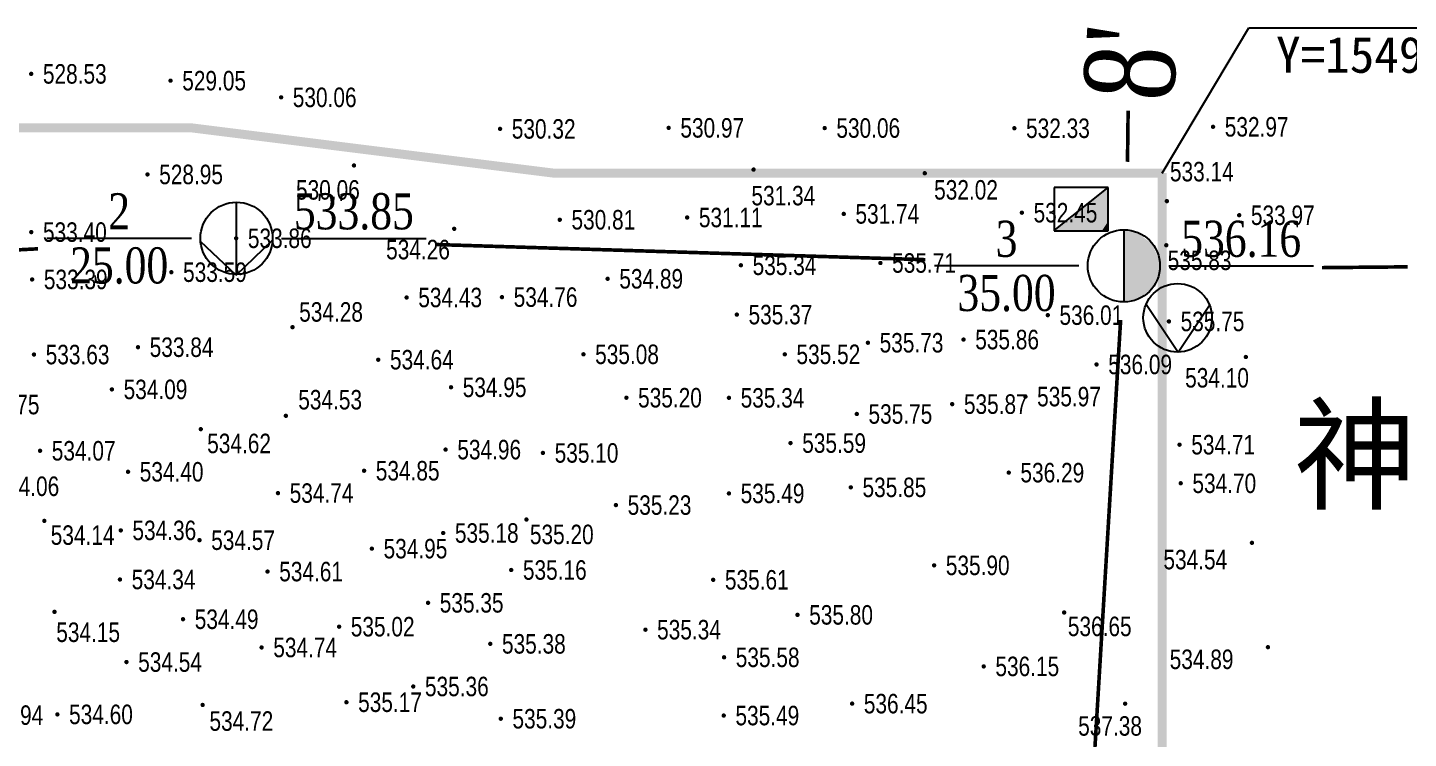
# Model space of a CAD drawing. Header units: millimetres. Extents: x 7408 to 22184, y -2085 to 5798.
# Drawn here: x 7682.5 to 7759, y -1840.6 to -1801.2 of the extents above; entities that cross this region are included whole.
import ezdxf
from ezdxf.enums import TextEntityAlignment as Align

# ---------------------------------------------------------------- set-up
doc = ezdxf.new("R2010")
doc.units = ezdxf.units.MM
doc.linetypes.add('DASHDOT', pattern=[1, 0.5, -0.25, 0, -0.25])
doc.linetypes.add('PMX', pattern=[13, 10, -1, 0, -1, 0, -1])
for name, color, linetype in [('GCD', 252, 'Continuous'), ('KTD', 7, 'Continuous'), ('ZKBH', 7, 'Continuous'), ('用地范围', 1, 'Continuous'), ('道路-中心线', 12, 'DASHDOT')]:
    doc.layers.add(name, color=color, linetype=linetype)
doc.styles.add('DZNUM', font='TIMES.TTF')
doc.styles.add('DZST', font='SimSun.ttf')
doc.styles.add('HZ', font='jzfz_ena.shx', dxfattribs={"width": 0.7, "bigfont": 'jzfz_cna.shx'})

# ---------------------------------------------------------------- blocks, each defined once
blk = doc.blocks.new('tl_bgk')
for p, q in [((-0.02, 2), (-0.02, -2.046)), ((-0.02, -2.046), (-1.992, -0.174)), ((-0.02, -2.046), (1.998, -0.093))]:
    blk.add_line(p, q)
blk.add_circle((0, 0), 2)
blk = doc.blocks.new('tl_ztk')
blk.add_line((0, 1.956), (0, -2.004))
blk.add_circle((0, 0), 2)
for points in [[(0.439, 1.901), (0.439, -1.894), (-0.003, 1.956), (-0.003, -1.894)], [(0.858, 1.742), (0.858, -1.77), (0.439, 1.901), (0.439, -1.894)], [(1.555, 1.233), (1.555, -1.274), (0.858, 1.742), (0.858, -1.77)], [(1.9, 0.461), (1.9, -0.476), (1.555, 1.233), (1.555, -1.274)]]:
    blk.add_solid(points)
blk = doc.blocks.new('tl_tjk')
for p, q in [((-1.428, -1.162), (1.571, 1.218)), ((1.572, 1.218), (-1.428, 1.218)), ((-1.428, 1.218), (-1.428, -1.182)), ((1.572, -1.182), (1.572, 1.218)), ((-1.428, -1.182), (1.572, -1.182))]:
    blk.add_line(p, q)
for points in [[(1.571, -0.658), (1.211, -1.191), (1.574, 1.218), (-1.425, -1.191)], [(1.571, -1.022), (1.571, -1.187), (1.571, -0.658), (1.211, -1.191)]]:
    blk.add_solid(points)
blk = doc.blocks.new('GC200')
at = {"linetype": 'Continuous', "const_width": 0.2, "flags": 128}
blk.add_lwpolyline([(-0.1, 0, 1), (0.1, 0, 1)], format="xyb", close=True, dxfattribs=at)
blk = doc.blocks.new('122121')
at = {"layer": 'GCD', "color": 252, "linetype": 'Continuous', "lineweight": 5}
ref = blk.add_blockref('GC200', (7682.704, -1803.754, 264.262), dxfattribs=dict(at, xscale=0.6, yscale=0.6, zscale=0.6))
ref.add_attrib('height', '528.53', dxfattribs={"linetype": 'Continuous', "height": 1.08, "style": 'HZ', "width": 0.8}).set_placement((7683.353, -1803.754, 264.262), align=Align.MIDDLE_LEFT)
ref = blk.add_blockref('GC200', (7690.425, -1804.13, 264.524), dxfattribs=dict(at, xscale=0.6, yscale=0.6, zscale=0.6))
ref.add_attrib('height', '529.05', dxfattribs={"linetype": 'Continuous', "height": 1.08, "style": 'HZ', "width": 0.8}).set_placement((7691.073, -1804.13, 264.524), align=Align.MIDDLE_LEFT)
ref = blk.add_blockref('GC200', (7696.548, -1805.053, 265.029), dxfattribs=dict(at, xscale=0.6, yscale=0.6, zscale=0.6))
ref.add_attrib('height', '530.06', dxfattribs={"linetype": 'Continuous', "height": 1.08, "style": 'HZ', "width": 0.8}).set_placement((7697.197, -1805.053, 265.029), align=Align.MIDDLE_LEFT)
ref = blk.add_blockref('GC200', (7708.681, -1806.8, 265.161), dxfattribs=dict(at, xscale=0.6, yscale=0.6, zscale=0.6))
ref.add_attrib('height', '530.32', dxfattribs={"linetype": 'Continuous', "height": 1.08, "style": 'HZ', "width": 0.8}).set_placement((7709.329, -1806.8, 265.161), align=Align.MIDDLE_LEFT)
ref = blk.add_blockref('GC200', (7718.02, -1806.744, 265.485), dxfattribs=dict(at, xscale=0.6, yscale=0.6, zscale=0.6))
ref.add_attrib('height', '530.97', dxfattribs={"linetype": 'Continuous', "height": 1.08, "style": 'HZ', "width": 0.8}).set_placement((7718.669, -1806.744, 265.485), align=Align.MIDDLE_LEFT)
ref = blk.add_blockref('GC200', (7726.663, -1806.754, 265.029), dxfattribs=dict(at, xscale=0.6, yscale=0.6, zscale=0.6))
ref.add_attrib('height', '530.06', dxfattribs={"linetype": 'Continuous', "height": 1.08, "style": 'HZ', "width": 0.8}).set_placement((7727.311, -1806.754, 265.029), align=Align.MIDDLE_LEFT)
ref = blk.add_blockref('GC200', (7737.171, -1806.766, 266.163), dxfattribs=dict(at, xscale=0.6, yscale=0.6, zscale=0.6))
ref.add_attrib('height', '532.33', dxfattribs={"linetype": 'Continuous', "height": 1.08, "style": 'HZ', "width": 0.8}).set_placement((7737.819, -1806.766, 266.163), align=Align.MIDDLE_LEFT)
ref = blk.add_blockref('GC200', (7748.179, -1806.686, 266.483), dxfattribs=dict(at, xscale=0.6, yscale=0.6, zscale=0.6))
ref.add_attrib('height', '532.97', dxfattribs={"linetype": 'Continuous', "height": 1.08, "style": 'HZ', "width": 0.8}).set_placement((7748.827, -1806.686, 266.483), align=Align.MIDDLE_LEFT)
ref = blk.add_blockref('GC200', (7689.148, -1809.324, 264.474), dxfattribs=dict(at, xscale=0.6, yscale=0.6, zscale=0.6))
ref.add_attrib('height', '528.95', dxfattribs={"linetype": 'Continuous', "height": 1.08, "style": 'HZ', "width": 0.8}).set_placement((7689.796, -1809.324, 264.474), align=Align.MIDDLE_LEFT)
ref = blk.add_blockref('GC200', (7700.587, -1808.826, 265.029), dxfattribs=dict(at, xscale=0.6, yscale=0.6, zscale=0.6))
ref.add_attrib('height', '530.06', dxfattribs={"linetype": 'Continuous', "height": 1.08, "style": 'HZ', "width": 0.8}).set_placement((7697.376, -1810.179, 265.029), align=Align.MIDDLE_LEFT)
ref = blk.add_blockref('GC200', (7722.722, -1809.054, 265.671), dxfattribs=dict(at, xscale=0.6, yscale=0.6, zscale=0.6))
ref.add_attrib('height', '531.34', dxfattribs={"linetype": 'Continuous', "height": 1.08, "style": 'HZ', "width": 0.8}).set_placement((7722.606, -1810.496, 265.671), align=Align.MIDDLE_LEFT)
ref = blk.add_blockref('GC200', (7745.62, -1810.803, 266.568), dxfattribs=dict(at, xscale=0.6, yscale=0.6, zscale=0.6))
ref.add_attrib('height', '533.14', dxfattribs={"linetype": 'Continuous', "height": 1.08, "style": 'HZ', "width": 0.8}).set_placement((7745.79, -1809.168, 266.568), align=Align.MIDDLE_LEFT)
ref = blk.add_blockref('GC200', (7732.208, -1809.257, 266.009), dxfattribs=dict(at, xscale=0.6, yscale=0.6, zscale=0.6))
ref.add_attrib('height', '532.02', dxfattribs={"linetype": 'Continuous', "height": 1.08, "style": 'HZ', "width": 0.8}).set_placement((7732.727, -1810.177, 266.009), align=Align.MIDDLE_LEFT)
ref = blk.add_blockref('GC200', (7711.988, -1811.834, 265.403), dxfattribs=dict(at, xscale=0.6, yscale=0.6, zscale=0.6))
ref.add_attrib('height', '530.81', dxfattribs={"linetype": 'Continuous', "height": 1.08, "style": 'HZ', "width": 0.8}).set_placement((7712.636, -1811.834, 265.403), align=Align.MIDDLE_LEFT)
ref = blk.add_blockref('GC200', (7719.046, -1811.709, 265.553), dxfattribs=dict(at, xscale=0.6, yscale=0.6, zscale=0.6))
ref.add_attrib('height', '531.11', dxfattribs={"linetype": 'Continuous', "height": 1.08, "style": 'HZ', "width": 0.8}).set_placement((7719.694, -1811.709, 265.553), align=Align.MIDDLE_LEFT)
ref = blk.add_blockref('GC200', (7727.72, -1811.51, 265.868), dxfattribs=dict(at, xscale=0.6, yscale=0.6, zscale=0.6))
ref.add_attrib('height', '531.74', dxfattribs={"linetype": 'Continuous', "height": 1.08, "style": 'HZ', "width": 0.8}).set_placement((7728.368, -1811.51, 265.868), align=Align.MIDDLE_LEFT)
ref = blk.add_blockref('GC200', (7737.587, -1811.443, 266.224), dxfattribs=dict(at, xscale=0.6, yscale=0.6, zscale=0.6))
ref.add_attrib('height', '532.45', dxfattribs={"linetype": 'Continuous', "height": 1.08, "style": 'HZ', "width": 0.8}).set_placement((7738.236, -1811.443, 266.224), align=Align.MIDDLE_LEFT)
ref = blk.add_blockref('GC200', (7749.627, -1811.583, 266.985), dxfattribs=dict(at, xscale=0.6, yscale=0.6, zscale=0.6))
ref.add_attrib('height', '533.97', dxfattribs={"linetype": 'Continuous', "height": 1.08, "style": 'HZ', "width": 0.8}).set_placement((7750.275, -1811.583, 266.985), align=Align.MIDDLE_LEFT)
ref = blk.add_blockref('GC200', (7682.71, -1812.517, 266.699), dxfattribs=dict(at, xscale=0.6, yscale=0.6, zscale=0.6))
ref.add_attrib('height', '533.40', dxfattribs={"linetype": 'Continuous', "height": 1.08, "style": 'HZ', "width": 0.8}).set_placement((7683.358, -1812.517, 266.699), align=Align.MIDDLE_LEFT)
ref = blk.add_blockref('GC200', (7694.06, -1812.859, 266.93), dxfattribs=dict(at, xscale=0.6, yscale=0.6, zscale=0.6))
ref.add_attrib('height', '533.86', dxfattribs={"linetype": 'Continuous', "height": 1.08, "style": 'HZ', "width": 0.8}).set_placement((7694.708, -1812.859, 266.93), align=Align.MIDDLE_LEFT)
ref = blk.add_blockref('GC200', (7706.14, -1812.335, 267.132), dxfattribs=dict(at, xscale=0.6, yscale=0.6, zscale=0.6))
ref.add_attrib('height', '534.26', dxfattribs={"linetype": 'Continuous', "height": 1.08, "style": 'HZ', "width": 0.8}).set_placement((7702.368, -1813.485, 267.132), align=Align.MIDDLE_LEFT)
ref = blk.add_blockref('GC200', (7745.589, -1813.247, 267.913), dxfattribs=dict(at, xscale=0.6, yscale=0.6, zscale=0.6))
ref.add_attrib('height', '535.83', dxfattribs={"linetype": 'Continuous', "height": 1.08, "style": 'HZ', "width": 0.8}).set_placement((7745.664, -1814.08, 267.913), align=Align.MIDDLE_LEFT)
ref = blk.add_blockref('GC200', (7690.47, -1814.738, 266.796), dxfattribs=dict(at, xscale=0.6, yscale=0.6, zscale=0.6))
ref.add_attrib('height', '533.59', dxfattribs={"linetype": 'Continuous', "height": 1.08, "style": 'HZ', "width": 0.8}).set_placement((7691.118, -1814.738, 266.796), align=Align.MIDDLE_LEFT)
ref = blk.add_blockref('GC200', (7722.023, -1814.356, 267.672), dxfattribs=dict(at, xscale=0.6, yscale=0.6, zscale=0.6))
ref.add_attrib('height', '535.34', dxfattribs={"linetype": 'Continuous', "height": 1.08, "style": 'HZ', "width": 0.8}).set_placement((7722.671, -1814.356, 267.672), align=Align.MIDDLE_LEFT)
ref = blk.add_blockref('GC200', (7729.749, -1814.229, 267.854), dxfattribs=dict(at, xscale=0.6, yscale=0.6, zscale=0.6))
ref.add_attrib('height', '535.71', dxfattribs={"linetype": 'Continuous', "height": 1.08, "style": 'HZ', "width": 0.8}).set_placement((7730.398, -1814.229, 267.854), align=Align.MIDDLE_LEFT)
ref = blk.add_blockref('GC200', (7682.757, -1815.14, 266.695), dxfattribs=dict(at, xscale=0.6, yscale=0.6, zscale=0.6))
ref.add_attrib('height', '533.39', dxfattribs={"linetype": 'Continuous', "height": 1.08, "style": 'HZ', "width": 0.8}).set_placement((7683.406, -1815.14, 266.695), align=Align.MIDDLE_LEFT)
ref = blk.add_blockref('GC200', (7714.638, -1815.104, 267.444), dxfattribs=dict(at, xscale=0.6, yscale=0.6, zscale=0.6))
ref.add_attrib('height', '534.89', dxfattribs={"linetype": 'Continuous', "height": 1.08, "style": 'HZ', "width": 0.8}).set_placement((7715.286, -1815.104, 267.444), align=Align.MIDDLE_LEFT)
ref = blk.add_blockref('GC200', (7703.502, -1816.139, 267.215), dxfattribs=dict(at, xscale=0.6, yscale=0.6, zscale=0.6))
ref.add_attrib('height', '534.43', dxfattribs={"linetype": 'Continuous', "height": 1.08, "style": 'HZ', "width": 0.8}).set_placement((7704.15, -1816.139, 267.215), align=Align.MIDDLE_LEFT)
ref = blk.add_blockref('GC200', (7708.785, -1816.118, 267.378), dxfattribs=dict(at, xscale=0.6, yscale=0.6, zscale=0.6))
ref.add_attrib('height', '534.76', dxfattribs={"linetype": 'Continuous', "height": 1.08, "style": 'HZ', "width": 0.8}).set_placement((7709.434, -1816.118, 267.378), align=Align.MIDDLE_LEFT)
ref = blk.add_blockref('GC200', (7697.182, -1817.785, 267.142), dxfattribs=dict(at, xscale=0.6, yscale=0.6, zscale=0.6))
ref.add_attrib('height', '534.28', dxfattribs={"linetype": 'Continuous', "height": 1.08, "style": 'HZ', "width": 0.8}).set_placement((7697.551, -1816.939, 267.142), align=Align.MIDDLE_LEFT)
ref = blk.add_blockref('GC200', (7721.796, -1817.087, 267.683), dxfattribs=dict(at, xscale=0.6, yscale=0.6, zscale=0.6))
ref.add_attrib('height', '535.37', dxfattribs={"linetype": 'Continuous', "height": 1.08, "style": 'HZ', "width": 0.8}).set_placement((7722.444, -1817.087, 267.683), align=Align.MIDDLE_LEFT)
ref = blk.add_blockref('GC200', (7739.023, -1817.118, 268.006), dxfattribs=dict(at, xscale=0.6, yscale=0.6, zscale=0.6))
ref.add_attrib('height', '536.01', dxfattribs={"linetype": 'Continuous', "height": 1.08, "style": 'HZ', "width": 0.8}).set_placement((7739.671, -1817.118, 268.006), align=Align.MIDDLE_LEFT)
ref = blk.add_blockref('GC200', (7745.733, -1817.465, 267.876), dxfattribs=dict(at, xscale=0.6, yscale=0.6, zscale=0.6))
ref.add_attrib('height', '535.75', dxfattribs={"linetype": 'Continuous', "height": 1.08, "style": 'HZ', "width": 0.8}).set_placement((7746.381, -1817.465, 267.876), align=Align.MIDDLE_LEFT)
ref = blk.add_blockref('GC200', (7729.059, -1818.646, 267.865), dxfattribs=dict(at, xscale=0.6, yscale=0.6, zscale=0.6))
ref.add_attrib('height', '535.73', dxfattribs={"linetype": 'Continuous', "height": 1.08, "style": 'HZ', "width": 0.8}).set_placement((7729.707, -1818.646, 267.865), align=Align.MIDDLE_LEFT)
ref = blk.add_blockref('GC200', (7734.355, -1818.47, 267.929), dxfattribs=dict(at, xscale=0.6, yscale=0.6, zscale=0.6))
ref.add_attrib('height', '535.86', dxfattribs={"linetype": 'Continuous', "height": 1.08, "style": 'HZ', "width": 0.8}).set_placement((7735.003, -1818.47, 267.929), align=Align.MIDDLE_LEFT)
ref = blk.add_blockref('GC200', (7682.859, -1819.3, 266.816), dxfattribs=dict(at, xscale=0.6, yscale=0.6, zscale=0.6))
ref.add_attrib('height', '533.63', dxfattribs={"linetype": 'Continuous', "height": 1.08, "style": 'HZ', "width": 0.8}).set_placement((7683.507, -1819.3, 266.816), align=Align.MIDDLE_LEFT)
ref = blk.add_blockref('GC200', (7688.621, -1818.893, 266.92), dxfattribs=dict(at, xscale=0.6, yscale=0.6, zscale=0.6))
ref.add_attrib('height', '533.84', dxfattribs={"linetype": 'Continuous', "height": 1.08, "style": 'HZ', "width": 0.8}).set_placement((7689.269, -1818.893, 266.92), align=Align.MIDDLE_LEFT)
ref = blk.add_blockref('GC200', (7713.298, -1819.286, 267.541), dxfattribs=dict(at, xscale=0.6, yscale=0.6, zscale=0.6))
ref.add_attrib('height', '535.08', dxfattribs={"linetype": 'Continuous', "height": 1.08, "style": 'HZ', "width": 0.8}).set_placement((7713.947, -1819.286, 267.541), align=Align.MIDDLE_LEFT)
ref = blk.add_blockref('GC200', (7724.452, -1819.287, 267.76), dxfattribs=dict(at, xscale=0.6, yscale=0.6, zscale=0.6))
ref.add_attrib('height', '535.52', dxfattribs={"linetype": 'Continuous', "height": 1.08, "style": 'HZ', "width": 0.8}).set_placement((7725.1, -1819.287, 267.76), align=Align.MIDDLE_LEFT)
ref = blk.add_blockref('GC200', (7701.933, -1819.586, 267.322), dxfattribs=dict(at, xscale=0.6, yscale=0.6, zscale=0.6))
ref.add_attrib('height', '534.64', dxfattribs={"linetype": 'Continuous', "height": 1.08, "style": 'HZ', "width": 0.8}).set_placement((7702.581, -1819.586, 267.322), align=Align.MIDDLE_LEFT)
ref = blk.add_blockref('GC200', (7741.725, -1819.849, 268.046), dxfattribs=dict(at, xscale=0.6, yscale=0.6, zscale=0.6))
ref.add_attrib('height', '536.09', dxfattribs={"linetype": 'Continuous', "height": 1.08, "style": 'HZ', "width": 0.8}).set_placement((7742.373, -1819.849, 268.046), align=Align.MIDDLE_LEFT)
ref = blk.add_blockref('GC200', (7749.997, -1819.435, 267.051), dxfattribs=dict(at, xscale=0.6, yscale=0.6, zscale=0.6))
ref.add_attrib('height', '534.10', dxfattribs={"linetype": 'Continuous', "height": 1.08, "style": 'HZ', "width": 0.8}).set_placement((7746.632, -1820.587, 267.051), align=Align.MIDDLE_LEFT)
ref = blk.add_blockref('GC200', (7687.176, -1821.231, 267.046), dxfattribs=dict(at, xscale=0.6, yscale=0.6, zscale=0.6))
ref.add_attrib('height', '534.09', dxfattribs={"linetype": 'Continuous', "height": 1.08, "style": 'HZ', "width": 0.8}).set_placement((7687.825, -1821.231, 267.046), align=Align.MIDDLE_LEFT)
ref = blk.add_blockref('GC200', (7696.813, -1822.692, 267.264), dxfattribs=dict(at, xscale=0.6, yscale=0.6, zscale=0.6))
ref.add_attrib('height', '534.53', dxfattribs={"linetype": 'Continuous', "height": 1.08, "style": 'HZ', "width": 0.8}).set_placement((7697.5, -1821.801, 267.264), align=Align.MIDDLE_LEFT)
ref = blk.add_blockref('GC200', (7705.963, -1821.114, 267.475), dxfattribs=dict(at, xscale=0.6, yscale=0.6, zscale=0.6))
ref.add_attrib('height', '534.95', dxfattribs={"linetype": 'Continuous', "height": 1.08, "style": 'HZ', "width": 0.8}).set_placement((7706.611, -1821.114, 267.475), align=Align.MIDDLE_LEFT)
ref = blk.add_blockref('GC200', (7715.677, -1821.69, 267.601), dxfattribs=dict(at, xscale=0.6, yscale=0.6, zscale=0.6))
ref.add_attrib('height', '535.20', dxfattribs={"linetype": 'Continuous', "height": 1.08, "style": 'HZ', "width": 0.8}).set_placement((7716.325, -1821.69, 267.601), align=Align.MIDDLE_LEFT)
ref = blk.add_blockref('GC200', (7721.359, -1821.698, 267.668), dxfattribs=dict(at, xscale=0.6, yscale=0.6, zscale=0.6))
ref.add_attrib('height', '535.34', dxfattribs={"linetype": 'Continuous', "height": 1.08, "style": 'HZ', "width": 0.8}).set_placement((7722.007, -1821.698, 267.668), align=Align.MIDDLE_LEFT)
ref = blk.add_blockref('GC200', (7737.784, -1821.628, 267.985), dxfattribs=dict(at, xscale=0.6, yscale=0.6, zscale=0.6))
ref.add_attrib('height', '535.97', dxfattribs={"linetype": 'Continuous', "height": 1.08, "style": 'HZ', "width": 0.8}).set_placement((7738.432, -1821.628, 267.985), align=Align.MIDDLE_LEFT)
ref = blk.add_blockref('GC200', (7678.981, -1822.07, 266.873), dxfattribs=dict(at, xscale=0.6, yscale=0.6, zscale=0.6))
ref.add_attrib('height', '533.75', dxfattribs={"linetype": 'Continuous', "height": 1.08, "style": 'HZ', "width": 0.8}).set_placement((7679.63, -1822.07, 266.873), align=Align.MIDDLE_LEFT)
ref = blk.add_blockref('GC200', (7728.441, -1822.591, 267.875), dxfattribs=dict(at, xscale=0.6, yscale=0.6, zscale=0.6))
ref.add_attrib('height', '535.75', dxfattribs={"linetype": 'Continuous', "height": 1.08, "style": 'HZ', "width": 0.8}).set_placement((7729.09, -1822.591, 267.875), align=Align.MIDDLE_LEFT)
ref = blk.add_blockref('GC200', (7733.727, -1822.046, 267.937), dxfattribs=dict(at, xscale=0.6, yscale=0.6, zscale=0.6))
ref.add_attrib('height', '535.87', dxfattribs={"linetype": 'Continuous', "height": 1.08, "style": 'HZ', "width": 0.8}).set_placement((7734.376, -1822.046, 267.937), align=Align.MIDDLE_LEFT)
ref = blk.add_blockref('GC200', (7692.1, -1823.433, 267.31), dxfattribs=dict(at, xscale=0.6, yscale=0.6, zscale=0.6))
ref.add_attrib('height', '534.62', dxfattribs={"linetype": 'Continuous', "height": 1.08, "style": 'HZ', "width": 0.8}).set_placement((7692.455, -1824.223, 267.31), align=Align.MIDDLE_LEFT)
ref = blk.add_blockref('GC200', (7683.197, -1824.63, 267.036), dxfattribs=dict(at, xscale=0.6, yscale=0.6, zscale=0.6))
ref.add_attrib('height', '534.07', dxfattribs={"linetype": 'Continuous', "height": 1.08, "style": 'HZ', "width": 0.8}).set_placement((7683.845, -1824.63, 267.036), align=Align.MIDDLE_LEFT)
ref = blk.add_blockref('GC200', (7705.663, -1824.565, 267.478), dxfattribs=dict(at, xscale=0.6, yscale=0.6, zscale=0.6))
ref.add_attrib('height', '534.96', dxfattribs={"linetype": 'Continuous', "height": 1.08, "style": 'HZ', "width": 0.8}).set_placement((7706.312, -1824.565, 267.478), align=Align.MIDDLE_LEFT)
ref = blk.add_blockref('GC200', (7711.055, -1824.749, 267.551), dxfattribs=dict(at, xscale=0.6, yscale=0.6, zscale=0.6))
ref.add_attrib('height', '535.10', dxfattribs={"linetype": 'Continuous', "height": 1.08, "style": 'HZ', "width": 0.8}).set_placement((7711.703, -1824.749, 267.551), align=Align.MIDDLE_LEFT)
ref = blk.add_blockref('GC200', (7724.771, -1824.204, 267.797), dxfattribs=dict(at, xscale=0.6, yscale=0.6, zscale=0.6))
ref.add_attrib('height', '535.59', dxfattribs={"linetype": 'Continuous', "height": 1.08, "style": 'HZ', "width": 0.8}).set_placement((7725.419, -1824.204, 267.797), align=Align.MIDDLE_LEFT)
ref = blk.add_blockref('GC200', (7746.324, -1824.293, 267.354), dxfattribs=dict(at, xscale=0.6, yscale=0.6, zscale=0.6))
ref.add_attrib('height', '534.71', dxfattribs={"linetype": 'Continuous', "height": 1.08, "style": 'HZ', "width": 0.8}).set_placement((7746.972, -1824.293, 267.354), align=Align.MIDDLE_LEFT)
ref = blk.add_blockref('GC200', (7688.07, -1825.794, 267.199), dxfattribs=dict(at, xscale=0.6, yscale=0.6, zscale=0.6))
ref.add_attrib('height', '534.40', dxfattribs={"linetype": 'Continuous', "height": 1.08, "style": 'HZ', "width": 0.8}).set_placement((7688.718, -1825.794, 267.199), align=Align.MIDDLE_LEFT)
ref = blk.add_blockref('GC200', (7701.147, -1825.736, 267.425), dxfattribs=dict(at, xscale=0.6, yscale=0.6, zscale=0.6))
ref.add_attrib('height', '534.85', dxfattribs={"linetype": 'Continuous', "height": 1.08, "style": 'HZ', "width": 0.8}).set_placement((7701.795, -1825.736, 267.425), align=Align.MIDDLE_LEFT)
ref = blk.add_blockref('GC200', (7736.859, -1825.841, 268.145), dxfattribs=dict(at, xscale=0.6, yscale=0.6, zscale=0.6))
ref.add_attrib('height', '536.29', dxfattribs={"linetype": 'Continuous', "height": 1.08, "style": 'HZ', "width": 0.8}).set_placement((7737.508, -1825.841, 268.145), align=Align.MIDDLE_LEFT)
ref = blk.add_blockref('GC200', (7746.386, -1826.43, 267.352), dxfattribs=dict(at, xscale=0.6, yscale=0.6, zscale=0.6))
ref.add_attrib('height', '534.70', dxfattribs={"linetype": 'Continuous', "height": 1.08, "style": 'HZ', "width": 0.8}).set_placement((7747.035, -1826.43, 267.352), align=Align.MIDDLE_LEFT)
ref = blk.add_blockref('GC200', (7680.077, -1826.595, 267.031), dxfattribs=dict(at, xscale=0.6, yscale=0.6, zscale=0.6))
ref.add_attrib('height', '534.06', dxfattribs={"linetype": 'Continuous', "height": 1.08, "style": 'HZ', "width": 0.8}).set_placement((7680.725, -1826.595, 267.031), align=Align.MIDDLE_LEFT)
ref = blk.add_blockref('GC200', (7696.376, -1826.973, 267.37), dxfattribs=dict(at, xscale=0.6, yscale=0.6, zscale=0.6))
ref.add_attrib('height', '534.74', dxfattribs={"linetype": 'Continuous', "height": 1.08, "style": 'HZ', "width": 0.8}).set_placement((7697.024, -1826.973, 267.37), align=Align.MIDDLE_LEFT)
ref = blk.add_blockref('GC200', (7721.36, -1826.991, 267.745), dxfattribs=dict(at, xscale=0.6, yscale=0.6, zscale=0.6))
ref.add_attrib('height', '535.49', dxfattribs={"linetype": 'Continuous', "height": 1.08, "style": 'HZ', "width": 0.8}).set_placement((7722.008, -1826.991, 267.745), align=Align.MIDDLE_LEFT)
ref = blk.add_blockref('GC200', (7728.111, -1826.655, 267.923), dxfattribs=dict(at, xscale=0.6, yscale=0.6, zscale=0.6))
ref.add_attrib('height', '535.85', dxfattribs={"linetype": 'Continuous', "height": 1.08, "style": 'HZ', "width": 0.8}).set_placement((7728.759, -1826.655, 267.923), align=Align.MIDDLE_LEFT)
ref = blk.add_blockref('GC200', (7715.099, -1827.637, 267.613), dxfattribs=dict(at, xscale=0.6, yscale=0.6, zscale=0.6))
ref.add_attrib('height', '535.23', dxfattribs={"linetype": 'Continuous', "height": 1.08, "style": 'HZ', "width": 0.8}).set_placement((7715.747, -1827.637, 267.613), align=Align.MIDDLE_LEFT)
ref = blk.add_blockref('GC200', (7683.433, -1828.511, 267.072), dxfattribs=dict(at, xscale=0.6, yscale=0.6, zscale=0.6))
ref.add_attrib('height', '534.14', dxfattribs={"linetype": 'Continuous', "height": 1.08, "style": 'HZ', "width": 0.8}).set_placement((7683.786, -1829.3, 267.072), align=Align.MIDDLE_LEFT)
ref = blk.add_blockref('GC200', (7687.666, -1829.039, 267.178), dxfattribs=dict(at, xscale=0.6, yscale=0.6, zscale=0.6))
ref.add_attrib('height', '534.36', dxfattribs={"linetype": 'Continuous', "height": 1.08, "style": 'HZ', "width": 0.8}).set_placement((7688.314, -1829.039, 267.178), align=Align.MIDDLE_LEFT)
ref = blk.add_blockref('GC200', (7705.529, -1829.184, 267.589), dxfattribs=dict(at, xscale=0.6, yscale=0.6, zscale=0.6))
ref.add_attrib('height', '535.18', dxfattribs={"linetype": 'Continuous', "height": 1.08, "style": 'HZ', "width": 0.8}).set_placement((7706.177, -1829.184, 267.589), align=Align.MIDDLE_LEFT)
ref = blk.add_blockref('GC200', (7710.141, -1828.438, 267.601), dxfattribs=dict(at, xscale=0.6, yscale=0.6, zscale=0.6))
ref.add_attrib('height', '535.20', dxfattribs={"linetype": 'Continuous', "height": 1.08, "style": 'HZ', "width": 0.8}).set_placement((7710.332, -1829.262, 267.601), align=Align.MIDDLE_LEFT)
ref = blk.add_blockref('GC200', (7692.029, -1829.583, 267.287), dxfattribs=dict(at, xscale=0.6, yscale=0.6, zscale=0.6))
ref.add_attrib('height', '534.57', dxfattribs={"linetype": 'Continuous', "height": 1.08, "style": 'HZ', "width": 0.8}).set_placement((7692.677, -1829.583, 267.287), align=Align.MIDDLE_LEFT)
ref = blk.add_blockref('GC200', (7701.578, -1830.051, 267.474), dxfattribs=dict(at, xscale=0.6, yscale=0.6, zscale=0.6))
ref.add_attrib('height', '534.95', dxfattribs={"linetype": 'Continuous', "height": 1.08, "style": 'HZ', "width": 0.8}).set_placement((7702.226, -1830.051, 267.474), align=Align.MIDDLE_LEFT)
ref = blk.add_blockref('GC200', (7750.333, -1829.729, 267.271), dxfattribs=dict(at, xscale=0.6, yscale=0.6, zscale=0.6))
ref.add_attrib('height', '534.54', dxfattribs={"linetype": 'Continuous', "height": 1.08, "style": 'HZ', "width": 0.8}).set_placement((7745.428, -1830.656, 267.271), align=Align.MIDDLE_LEFT)
ref = blk.add_blockref('GC200', (7732.725, -1830.976, 267.948), dxfattribs=dict(at, xscale=0.6, yscale=0.6, zscale=0.6))
ref.add_attrib('height', '535.90', dxfattribs={"linetype": 'Continuous', "height": 1.08, "style": 'HZ', "width": 0.8}).set_placement((7733.374, -1830.976, 267.948), align=Align.MIDDLE_LEFT)
ref = blk.add_blockref('GC200', (7687.623, -1831.759, 267.171), dxfattribs=dict(at, xscale=0.6, yscale=0.6, zscale=0.6))
ref.add_attrib('height', '534.34', dxfattribs={"linetype": 'Continuous', "height": 1.08, "style": 'HZ', "width": 0.8}).set_placement((7688.271, -1831.759, 267.171), align=Align.MIDDLE_LEFT)
ref = blk.add_blockref('GC200', (7695.797, -1831.32, 267.303), dxfattribs=dict(at, xscale=0.6, yscale=0.6, zscale=0.6))
ref.add_attrib('height', '534.61', dxfattribs={"linetype": 'Continuous', "height": 1.08, "style": 'HZ', "width": 0.8}).set_placement((7696.445, -1831.32, 267.303), align=Align.MIDDLE_LEFT)
ref = blk.add_blockref('GC200', (7709.297, -1831.233, 267.577), dxfattribs=dict(at, xscale=0.6, yscale=0.6, zscale=0.6))
ref.add_attrib('height', '535.16', dxfattribs={"linetype": 'Continuous', "height": 1.08, "style": 'HZ', "width": 0.8}).set_placement((7709.945, -1831.233, 267.577), align=Align.MIDDLE_LEFT)
ref = blk.add_blockref('GC200', (7720.488, -1831.777, 267.803), dxfattribs=dict(at, xscale=0.6, yscale=0.6, zscale=0.6))
ref.add_attrib('height', '535.61', dxfattribs={"linetype": 'Continuous', "height": 1.08, "style": 'HZ', "width": 0.8}).set_placement((7721.136, -1831.777, 267.803), align=Align.MIDDLE_LEFT)
ref = blk.add_blockref('GC200', (7704.691, -1833.052, 267.674), dxfattribs=dict(at, xscale=0.6, yscale=0.6, zscale=0.6))
ref.add_attrib('height', '535.35', dxfattribs={"linetype": 'Continuous', "height": 1.08, "style": 'HZ', "width": 0.8}).set_placement((7705.339, -1833.052, 267.674), align=Align.MIDDLE_LEFT)
ref = blk.add_blockref('GC200', (7683.995, -1833.55, 267.075), dxfattribs=dict(at, xscale=0.6, yscale=0.6, zscale=0.6))
ref.add_attrib('height', '534.15', dxfattribs={"linetype": 'Continuous', "height": 1.08, "style": 'HZ', "width": 0.8}).set_placement((7684.094, -1834.681, 267.075), align=Align.MIDDLE_LEFT)
ref = blk.add_blockref('GC200', (7691.117, -1833.96, 267.243), dxfattribs=dict(at, xscale=0.6, yscale=0.6, zscale=0.6))
ref.add_attrib('height', '534.49', dxfattribs={"linetype": 'Continuous', "height": 1.08, "style": 'HZ', "width": 0.8}).set_placement((7691.765, -1833.96, 267.243), align=Align.MIDDLE_LEFT)
ref = blk.add_blockref('GC200', (7725.157, -1833.718, 267.901), dxfattribs=dict(at, xscale=0.6, yscale=0.6, zscale=0.6))
ref.add_attrib('height', '535.80', dxfattribs={"linetype": 'Continuous', "height": 1.08, "style": 'HZ', "width": 0.8}).set_placement((7725.805, -1833.718, 267.901), align=Align.MIDDLE_LEFT)
ref = blk.add_blockref('GC200', (7739.931, -1833.589, 268.324), dxfattribs=dict(at, xscale=0.6, yscale=0.6, zscale=0.6))
ref.add_attrib('height', '536.65', dxfattribs={"linetype": 'Continuous', "height": 1.08, "style": 'HZ', "width": 0.8}).set_placement((7740.134, -1834.356, 268.324), align=Align.MIDDLE_LEFT)
ref = blk.add_blockref('GC200', (7699.762, -1834.373, 267.511), dxfattribs=dict(at, xscale=0.6, yscale=0.6, zscale=0.6))
ref.add_attrib('height', '535.02', dxfattribs={"linetype": 'Continuous', "height": 1.08, "style": 'HZ', "width": 0.8}).set_placement((7700.41, -1834.373, 267.511), align=Align.MIDDLE_LEFT)
ref = blk.add_blockref('GC200', (7716.731, -1834.539, 267.671), dxfattribs=dict(at, xscale=0.6, yscale=0.6, zscale=0.6))
ref.add_attrib('height', '535.34', dxfattribs={"linetype": 'Continuous', "height": 1.08, "style": 'HZ', "width": 0.8}).set_placement((7717.379, -1834.539, 267.671), align=Align.MIDDLE_LEFT)
ref = blk.add_blockref('GC200', (7695.468, -1835.524, 267.369), dxfattribs=dict(at, xscale=0.6, yscale=0.6, zscale=0.6))
ref.add_attrib('height', '534.74', dxfattribs={"linetype": 'Continuous', "height": 1.08, "style": 'HZ', "width": 0.8}).set_placement((7696.117, -1835.524, 267.369), align=Align.MIDDLE_LEFT)
ref = blk.add_blockref('GC200', (7708.137, -1835.324, 267.69), dxfattribs=dict(at, xscale=0.6, yscale=0.6, zscale=0.6))
ref.add_attrib('height', '535.38', dxfattribs={"linetype": 'Continuous', "height": 1.08, "style": 'HZ', "width": 0.8}).set_placement((7708.785, -1835.324, 267.69), align=Align.MIDDLE_LEFT)
ref = blk.add_blockref('GC200', (7687.983, -1836.332, 267.269), dxfattribs=dict(at, xscale=0.6, yscale=0.6, zscale=0.6))
ref.add_attrib('height', '534.54', dxfattribs={"linetype": 'Continuous', "height": 1.08, "style": 'HZ', "width": 0.8}).set_placement((7688.631, -1836.332, 267.269), align=Align.MIDDLE_LEFT)
ref = blk.add_blockref('GC200', (7721.088, -1836.07, 267.791), dxfattribs=dict(at, xscale=0.6, yscale=0.6, zscale=0.6))
ref.add_attrib('height', '535.58', dxfattribs={"linetype": 'Continuous', "height": 1.08, "style": 'HZ', "width": 0.8}).set_placement((7721.736, -1836.07, 267.791), align=Align.MIDDLE_LEFT)
ref = blk.add_blockref('GC200', (7751.218, -1835.508, 267.442), dxfattribs=dict(at, xscale=0.6, yscale=0.6, zscale=0.6))
ref.add_attrib('height', '534.89', dxfattribs={"linetype": 'Continuous', "height": 1.08, "style": 'HZ', "width": 0.8}).set_placement((7745.776, -1836.18, 267.442), align=Align.MIDDLE_LEFT)
ref = blk.add_blockref('GC200', (7735.473, -1836.572, 268.077), dxfattribs=dict(at, xscale=0.6, yscale=0.6, zscale=0.6))
ref.add_attrib('height', '536.15', dxfattribs={"linetype": 'Continuous', "height": 1.08, "style": 'HZ', "width": 0.8}).set_placement((7736.121, -1836.572, 268.077), align=Align.MIDDLE_LEFT)
ref = blk.add_blockref('GC200', (7703.87, -1837.685, 267.681), dxfattribs=dict(at, xscale=0.6, yscale=0.6, zscale=0.6))
ref.add_attrib('height', '535.36', dxfattribs={"linetype": 'Continuous', "height": 1.08, "style": 'HZ', "width": 0.8}).set_placement((7704.518, -1837.685, 267.681), align=Align.MIDDLE_LEFT)
ref = blk.add_blockref('GC200', (7700.169, -1838.557, 267.586), dxfattribs=dict(at, xscale=0.6, yscale=0.6, zscale=0.6))
ref.add_attrib('height', '535.17', dxfattribs={"linetype": 'Continuous', "height": 1.08, "style": 'HZ', "width": 0.8}).set_placement((7700.817, -1838.557, 267.586), align=Align.MIDDLE_LEFT)
ref = blk.add_blockref('GC200', (7728.184, -1838.635, 268.223), dxfattribs=dict(at, xscale=0.6, yscale=0.6, zscale=0.6))
ref.add_attrib('height', '536.45', dxfattribs={"linetype": 'Continuous', "height": 1.08, "style": 'HZ', "width": 0.8}).set_placement((7728.832, -1838.635, 268.223), align=Align.MIDDLE_LEFT)
ref = blk.add_blockref('GC200', (7679.192, -1839.272, 264.969), dxfattribs=dict(at, xscale=0.6, yscale=0.6, zscale=0.6))
ref.add_attrib('height', '529.94', dxfattribs={"linetype": 'Continuous', "height": 1.08, "style": 'HZ', "width": 0.8}).set_placement((7679.84, -1839.272, 264.969), align=Align.MIDDLE_LEFT)
ref = blk.add_blockref('GC200', (7684.155, -1839.23, 267.3), dxfattribs=dict(at, xscale=0.6, yscale=0.6, zscale=0.6))
ref.add_attrib('height', '534.60', dxfattribs={"linetype": 'Continuous', "height": 1.08, "style": 'HZ', "width": 0.8}).set_placement((7684.804, -1839.23, 267.3), align=Align.MIDDLE_LEFT)
ref = blk.add_blockref('GC200', (7692.204, -1838.709, 267.358), dxfattribs=dict(at, xscale=0.6, yscale=0.6, zscale=0.6))
ref.add_attrib('height', '534.72', dxfattribs={"linetype": 'Continuous', "height": 1.08, "style": 'HZ', "width": 0.8}).set_placement((7692.581, -1839.6, 267.358), align=Align.MIDDLE_LEFT)
ref = blk.add_blockref('GC200', (7721.072, -1839.295, 267.745), dxfattribs=dict(at, xscale=0.6, yscale=0.6, zscale=0.6))
ref.add_attrib('height', '535.49', dxfattribs={"linetype": 'Continuous', "height": 1.08, "style": 'HZ', "width": 0.8}).set_placement((7721.72, -1839.295, 267.745), align=Align.MIDDLE_LEFT)
ref = blk.add_blockref('GC200', (7743.306, -1838.639, 268.69), dxfattribs=dict(at, xscale=0.6, yscale=0.6, zscale=0.6))
ref.add_attrib('height', '537.38', dxfattribs={"linetype": 'Continuous', "height": 1.08, "style": 'HZ', "width": 0.8}).set_placement((7740.706, -1839.871, 268.69), align=Align.MIDDLE_LEFT)
ref = blk.add_blockref('GC200', (7708.719, -1839.471, 267.695), dxfattribs=dict(at, xscale=0.6, yscale=0.6, zscale=0.6))
ref.add_attrib('height', '535.39', dxfattribs={"linetype": 'Continuous', "height": 1.08, "style": 'HZ', "width": 0.8}).set_placement((7709.367, -1839.471, 267.695), align=Align.MIDDLE_LEFT)
blk = doc.blocks.new('tl_bsk')
for p, q in [((0.029, -2.016), (-1.83, 0.773)), ((1.889, 0.773), (0.029, -2.016))]:
    blk.add_line(p, q)
blk.add_circle((0, 0), 2)

msp = doc.modelspace()

# ---------------------------------------------------------------- linework, layer by layer
at = {"layer": 'KTD'}
for p, q in [((7691.58, -1812.864), (7683.58, -1812.864)), ((7696.58, -1812.864), (7704.58, -1812.864)), ((7740.738, -1814.387), (7732.738, -1814.387)), ((7745.738, -1814.387), (7753.738, -1814.387))]:
    msp.add_line(p, q, dxfattribs=at)
at = {"layer": 'KTD', "linetype": 'PMX', "ltscale": 0.025, "const_width": 0.2}
for points in [[(7743.438, -1808.626), (7743.474, -1805.79)], [(7658.905, -1814.716), (7683.08, -1813.443)], [(7705.08, -1813.205), (7732.238, -1814.046)], [(7754.208, -1814.487), (7758.965, -1814.442)], [(7740.479, -1860.315), (7743.058, -1817.387)]]:
    msp.add_lwpolyline(points, dxfattribs=at)
at = {"layer": '用地范围', "const_width": 0.5}
for points in [[(7745.362, -1809.247), (7711.612, -1809.247), (7691.612, -1806.747), (7676.829, -1806.747), (7673.537, -1806.785), (7658.587, -1807.919), (7643.838, -1810.619), (7629.455, -1814.852), (7615.597, -1820.573), (7602.416, -1827.719), (7590.059, -1836.21), (7578.663, -1845.953), (7568.353, -1856.839), (7559.244, -1868.747), (7534.712, -1904.582)], [(7532.471, -2004.632), (7546.573, -2009.737), (7560.969, -2013.943), (7575.601, -2017.231), (7590.412, -2019.589), (7605.343, -2021.008), (7620.333, -2021.482), (7745.362, -2021.482), (7745.362, -1809.247)]]:
    msp.add_lwpolyline(points, dxfattribs=at)
at = {"layer": '道路-中心线', "color": 6, "linetype": 'Continuous'}
for p, q in [((7745.363, -1809.25), (7750.152, -1801.195)), ((7750.152, -1801.195), (7768.152, -1801.195))]:
    msp.add_line(p, q, dxfattribs=at)

# ---------------------------------------------------------------- block references
at = {"layer": 'KTD'}
for name, p in [('tl_tjk', (7740.8, -1811.266)), ('tl_bgk', (7694.08, -1812.864)), ('tl_ztk', (7743.238, -1814.387))]:
    msp.add_blockref(name, p, dxfattribs=at)
at = {"layer": 'KTD', "xscale": 0.9499999999999886, "yscale": 0.9500000000000028, "zscale": 0.95}
msp.add_blockref('tl_bsk', (7746.216, -1817.265), dxfattribs=at)
at = {"layer": '道路-中心线', "linetype": 'Continuous'}
msp.add_blockref('122121', (0, 0), dxfattribs=at)

# ---------------------------------------------------------------- texts
at = {"layer": 'KTD', "style": 'DZNUM', "width": 0.8}
msp.add_text("8'", height=5, rotation=86.5614, dxfattribs=at).set_placement((7743.475, -1805.191), align=Align.MIDDLE_LEFT)
for s, p in [('2', (7687.58, -1811.364)), ('533.85', (7700.58, -1811.364)), ('3', (7736.738, -1812.887)), ('536.16', (7749.738, -1812.887)), ('25.00', (7687.58, -1814.364)), ('35.00', (7736.738, -1815.887))]:
    msp.add_text(s, height=2, dxfattribs=at).set_placement(p, align=Align.MIDDLE_CENTER)
at = {"layer": 'ZKBH', "style": 'DZNUM'}
msp.add_text('神', height=5, dxfattribs=at).set_placement((7756.052, -1824.753), align=Align.MIDDLE)
at = {"layer": '道路-中心线', "color": 6, "linetype": 'Continuous', "style": 'DZST'}
msp.add_text('Y=15490.724', height=2, dxfattribs=at).set_placement((7759.152, -1802.695), align=Align.MIDDLE_CENTER)

doc.saveas('drawing.dxf')
